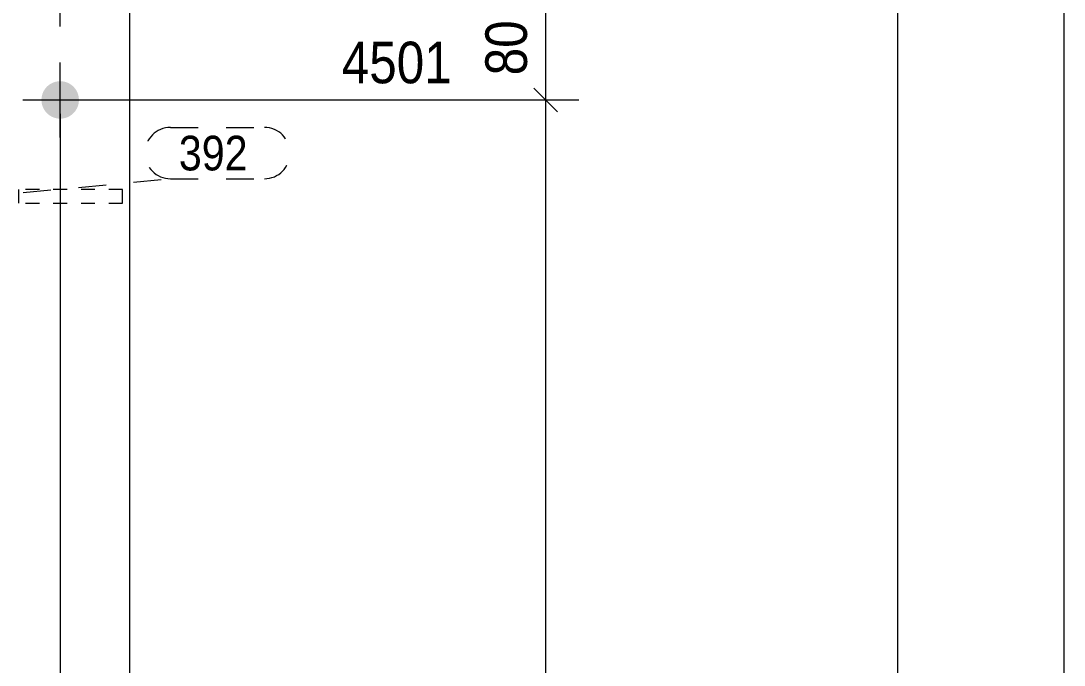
# Model space of a CAD drawing. Header units: millimetres. Extents: x 2 to 579, y 1 to 825.
# Drawn here: x 103.2 to 178.4, y 179.2 to 225.6 of the extents above; entities that cross this region are included whole.
import ezdxf

# ---------------------------------------------------------------- set-up
doc = ezdxf.new("R2010")
doc.units = ezdxf.units.MM
for name, pattern in [('XKITLINE00', [0]), ('XKITLINE01', [4, 1, -1, 1, -1]), ('XKITLINE02', [4, 2, -2])]:
    doc.linetypes.add(name, pattern=pattern)
for name, color, linetype, lineweight in [('Bolt', 3, 'Continuous', 0), ('Dimensions', 7, 'Continuous', 0), ('Part', 2, 'Continuous', 0), ('PartMark', 7, 'Continuous', 0)]:
    doc.layers.add(name, color=color, linetype=linetype, lineweight=lineweight)
doc.styles.add('ARIAL', font='ARIAL.TTF')

# ---------------------------------------------------------------- blocks, each defined once
blk = doc.blocks.new('*A49')
at = {"layer": 'Bolt'}
blk.add_hatch(color=3, dxfattribs=at).paths.add_polyline_path([(104.69, 219.972), (104.691, 220.006), (104.693, 220.039), (104.696, 220.072), (104.7, 220.105), (104.704, 220.137), (104.71, 220.17), (104.716, 220.203), (104.723, 220.235), (104.73, 220.267), (104.739, 220.299), (104.748, 220.331), (104.758, 220.363), (104.769, 220.394), (104.78, 220.425), (104.793, 220.456), (104.806, 220.486), (104.819, 220.517), (104.834, 220.546), (104.849, 220.576), (104.865, 220.605), (104.882, 220.633), (104.899, 220.662), (104.917, 220.689), (104.936, 220.717), (104.955, 220.744), (104.976, 220.77), (104.996, 220.796), (105.018, 220.821), (105.039, 220.846), (105.062, 220.87), (105.085, 220.894), (105.109, 220.917), (105.133, 220.94), (105.158, 220.962), (105.183, 220.983), (105.209, 221.004), (105.236, 221.024), (105.262, 221.043), (105.29, 221.062), (105.318, 221.08), (105.346, 221.097), (105.374, 221.114), (105.403, 221.13), (105.433, 221.145), (105.463, 221.16), (105.493, 221.174), (105.523, 221.187), (105.554, 221.199), (105.585, 221.21), (105.616, 221.221), (105.648, 221.231), (105.68, 221.24), (105.712, 221.249), (105.744, 221.257), (105.776, 221.263), (105.809, 221.269), (105.842, 221.275), (105.875, 221.279), (105.907, 221.283), (105.94, 221.286), (105.974, 221.288), (106.007, 221.289), (106.04, 221.289), (106.073, 221.289), (106.106, 221.288), (106.139, 221.286), (106.172, 221.283), (106.205, 221.279), (106.238, 221.275), (106.271, 221.269), (106.303, 221.263), (106.336, 221.257), (106.368, 221.249), (106.4, 221.24), (106.432, 221.231), (106.463, 221.221), (106.495, 221.21), (106.526, 221.199), (106.556, 221.187), (106.587, 221.174), (106.617, 221.16), (106.647, 221.145), (106.676, 221.13), (106.705, 221.114), (106.734, 221.097), (106.762, 221.08), (106.79, 221.062), (106.817, 221.043), (106.844, 221.024), (106.87, 221.004), (106.896, 220.983), (106.922, 220.962), (106.946, 220.94), (106.971, 220.917), (106.994, 220.894), (107.018, 220.87), (107.04, 220.846), (107.062, 220.821), (107.083, 220.796), (107.104, 220.77), (107.124, 220.744), (107.144, 220.717), (107.162, 220.689), (107.18, 220.662), (107.198, 220.633), (107.214, 220.605), (107.23, 220.576), (107.246, 220.546), (107.26, 220.517), (107.274, 220.486), (107.287, 220.456), (107.299, 220.425), (107.311, 220.394), (107.322, 220.363), (107.332, 220.331), (107.341, 220.299), (107.349, 220.267), (107.357, 220.235), (107.364, 220.203), (107.37, 220.17), (107.375, 220.137), (107.38, 220.105), (107.383, 220.072), (107.386, 220.039), (107.388, 220.006), (107.389, 219.972), (107.39, 219.939), (107.389, 219.906), (107.388, 219.873), (107.386, 219.84), (107.383, 219.807), (107.38, 219.774), (107.375, 219.741), (107.37, 219.709), (107.364, 219.676), (107.357, 219.644), (107.349, 219.611), (107.341, 219.579), (107.332, 219.547), (107.322, 219.516), (107.311, 219.485), (107.299, 219.453), (107.287, 219.423), (107.274, 219.392), (107.26, 219.362), (107.246, 219.332), (107.23, 219.303), (107.214, 219.274), (107.198, 219.245), (107.18, 219.217), (107.162, 219.189), (107.144, 219.162), (107.124, 219.135), (107.104, 219.109), (107.083, 219.083), (107.062, 219.058), (107.04, 219.033), (107.018, 219.008), (106.994, 218.985), (106.971, 218.962), (106.946, 218.939), (106.922, 218.917), (106.896, 218.896), (106.87, 218.875), (106.844, 218.855), (106.817, 218.836), (106.79, 218.817), (106.762, 218.799), (106.734, 218.781), (106.705, 218.765), (106.676, 218.749), (106.647, 218.733), (106.617, 218.719), (106.587, 218.705), (106.556, 218.692), (106.526, 218.68), (106.495, 218.668), (106.463, 218.657), (106.432, 218.647), (106.4, 218.638), (106.368, 218.63), (106.336, 218.622), (106.303, 218.615), (106.271, 218.609), (106.238, 218.604), (106.205, 218.599), (106.172, 218.596), (106.139, 218.593), (106.106, 218.591), (106.073, 218.59), (106.04, 218.589), (106.007, 218.59), (105.974, 218.591), (105.94, 218.593), (105.907, 218.596), (105.875, 218.599), (105.842, 218.604), (105.809, 218.609), (105.776, 218.615), (105.744, 218.622), (105.712, 218.63), (105.68, 218.638), (105.648, 218.647), (105.616, 218.657), (105.585, 218.668), (105.554, 218.68), (105.523, 218.692), (105.493, 218.705), (105.463, 218.719), (105.433, 218.733), (105.403, 218.749), (105.374, 218.765), (105.346, 218.781), (105.318, 218.799), (105.29, 218.817), (105.262, 218.836), (105.236, 218.855), (105.209, 218.875), (105.183, 218.896), (105.158, 218.917), (105.133, 218.939), (105.109, 218.962), (105.085, 218.985), (105.062, 219.008), (105.039, 219.033), (105.018, 219.058), (104.996, 219.083), (104.976, 219.109), (104.955, 219.135), (104.936, 219.162), (104.917, 219.189), (104.899, 219.217), (104.882, 219.245), (104.865, 219.274), (104.849, 219.303), (104.834, 219.332), (104.819, 219.362), (104.806, 219.392), (104.793, 219.423), (104.78, 219.453), (104.769, 219.485), (104.758, 219.516), (104.748, 219.547), (104.739, 219.579), (104.73, 219.611), (104.723, 219.644), (104.716, 219.676), (104.71, 219.709), (104.704, 219.741), (104.7, 219.774), (104.696, 219.807), (104.693, 219.84), (104.691, 219.873), (104.69, 219.906), (104.69, 219.939)], flags=17)
at = {"layer": 'Bolt', "color": 3, "linetype": 'XKITLINE00', "lineweight": 0}
for p, q in [((106.04, 225.239), (106.04, 230.639)), ((106.04, 217.239), (106.04, 222.639)), ((103.34, 219.939), (108.74, 219.939))]:
    blk.add_line(p, q, dxfattribs=at)
blk = doc.blocks.new('*A62')
at = {"layer": 'Part', "color": 2, "linetype": 'XKITLINE00', "lineweight": 0}
blk.add_line((111.04, 665.231), (111.04, 147.932), dxfattribs=at)
blk = doc.blocks.new('*A80')
at = {"layer": 'Part', "color": 7, "linetype": 'XKITLINE01', "lineweight": 0}
for p, q in [((110.54, 213.491), (101.54, 213.491)), ((101.54, 213.491), (101.54, 212.491)), ((103.04, 213.491), (103.04, 212.491)), ((110.54, 212.491), (110.54, 213.491)), ((101.54, 212.491), (110.54, 212.491))]:
    blk.add_line(p, q, dxfattribs=at)
blk = doc.blocks.new('*A131')
at = {"layer": 'Dimensions', "color": 7, "linetype": 'XKITLINE00', "lineweight": 0}
blk.add_line((166.416, 96.57), (166.416, 662.491), dxfattribs=at)
blk = doc.blocks.new('*A156')
at = {"layer": 'Dimensions', "color": 7, "linetype": 'XKITLINE00', "lineweight": 0}
blk.add_line((178.416, 98.57), (178.416, 643.969), dxfattribs=at)
blk = doc.blocks.new('*A211')
at = {"layer": 'Dimensions', "color": 7, "linetype": 'XKITLINE00', "lineweight": 0}
for p, q in [((140.191, 220.788), (141.888, 219.091)), ((107.04, 219.939), (143.44, 219.939)), ((141.04, 119.832), (141.04, 219.939))]:
    blk.add_line(p, q, dxfattribs=at)
at = {"layer": 'Dimensions', "color": 3}
blk.add_point((141.04, 219.939), dxfattribs=at)
at = {"layer": 'Dimensions', "color": 3, "style": 'ARIAL', "width": 0.85}
blk.add_text('4501', height=3, dxfattribs=at).set_placement((126.339, 221.139))
blk = doc.blocks.new('*A212')
at = {"layer": 'Dimensions', "color": 7, "linetype": 'XKITLINE00', "lineweight": 0}
for p, q in [((140.191, 228.788), (141.888, 227.091)), ((107.04, 227.939), (143.44, 227.939)), ((141.04, 219.939), (141.04, 227.939)), ((140.191, 220.788), (141.888, 219.091)), ((107.04, 219.939), (143.44, 219.939))]:
    blk.add_line(p, q, dxfattribs=at)
at = {"layer": 'Dimensions', "color": 3}
for p in [(141.04, 227.939), (141.04, 219.939)]:
    blk.add_point(p, dxfattribs=at)
at = {"layer": 'Dimensions', "color": 3, "style": 'ARIAL', "width": 0.85}
blk.add_text('4581', height=3, dxfattribs=at).set_placement((126.339, 229.139))
blk.add_text('80', height=3, rotation=90.00021, dxfattribs=at).set_placement((139.69, 221.714))
blk = doc.blocks.new('*A230')
at = {"layer": 'Dimensions', "color": 7, "linetype": 'XKITLINE00', "lineweight": 0}
blk.add_line((106.04, 218.939), (106.04, 152.982), dxfattribs=at)
blk = doc.blocks.new('*A234')
at = {"layer": 'PartMark', "color": 7, "linetype": 'XKITLINE02', "lineweight": 0}
for p, q in [((113.995, 217.959), (120.758, 217.959)), ((103.369, 213.262), (113.995, 214.259)), ((113.995, 214.259), (120.758, 214.259))]:
    blk.add_line(p, q, dxfattribs=at)
for centre, start, end in [((113.995, 216.109), 90, 270), ((120.758, 216.109), 270, 90)]:
    blk.add_arc(centre, 1.85, start, end, dxfattribs=at)
at = {"layer": 'PartMark', "color": 3, "style": 'ARIAL', "width": 0.85}
blk.add_text('392', height=2.5, dxfattribs=at).set_placement((114.595, 214.859))

msp = doc.modelspace()

# ---------------------------------------------------------------- block references
at = {"lineweight": 0}
for name in ['*A131', '*A156', '*A49', '*A212', '*A211', '*A230', '*A234', '*A80']:
    msp.add_blockref(name, (0, 0), dxfattribs=at)
at = {"layer": 'Part', "lineweight": 0}
msp.add_blockref('*A62', (0, 0), dxfattribs=at)

doc.saveas('drawing.dxf')
